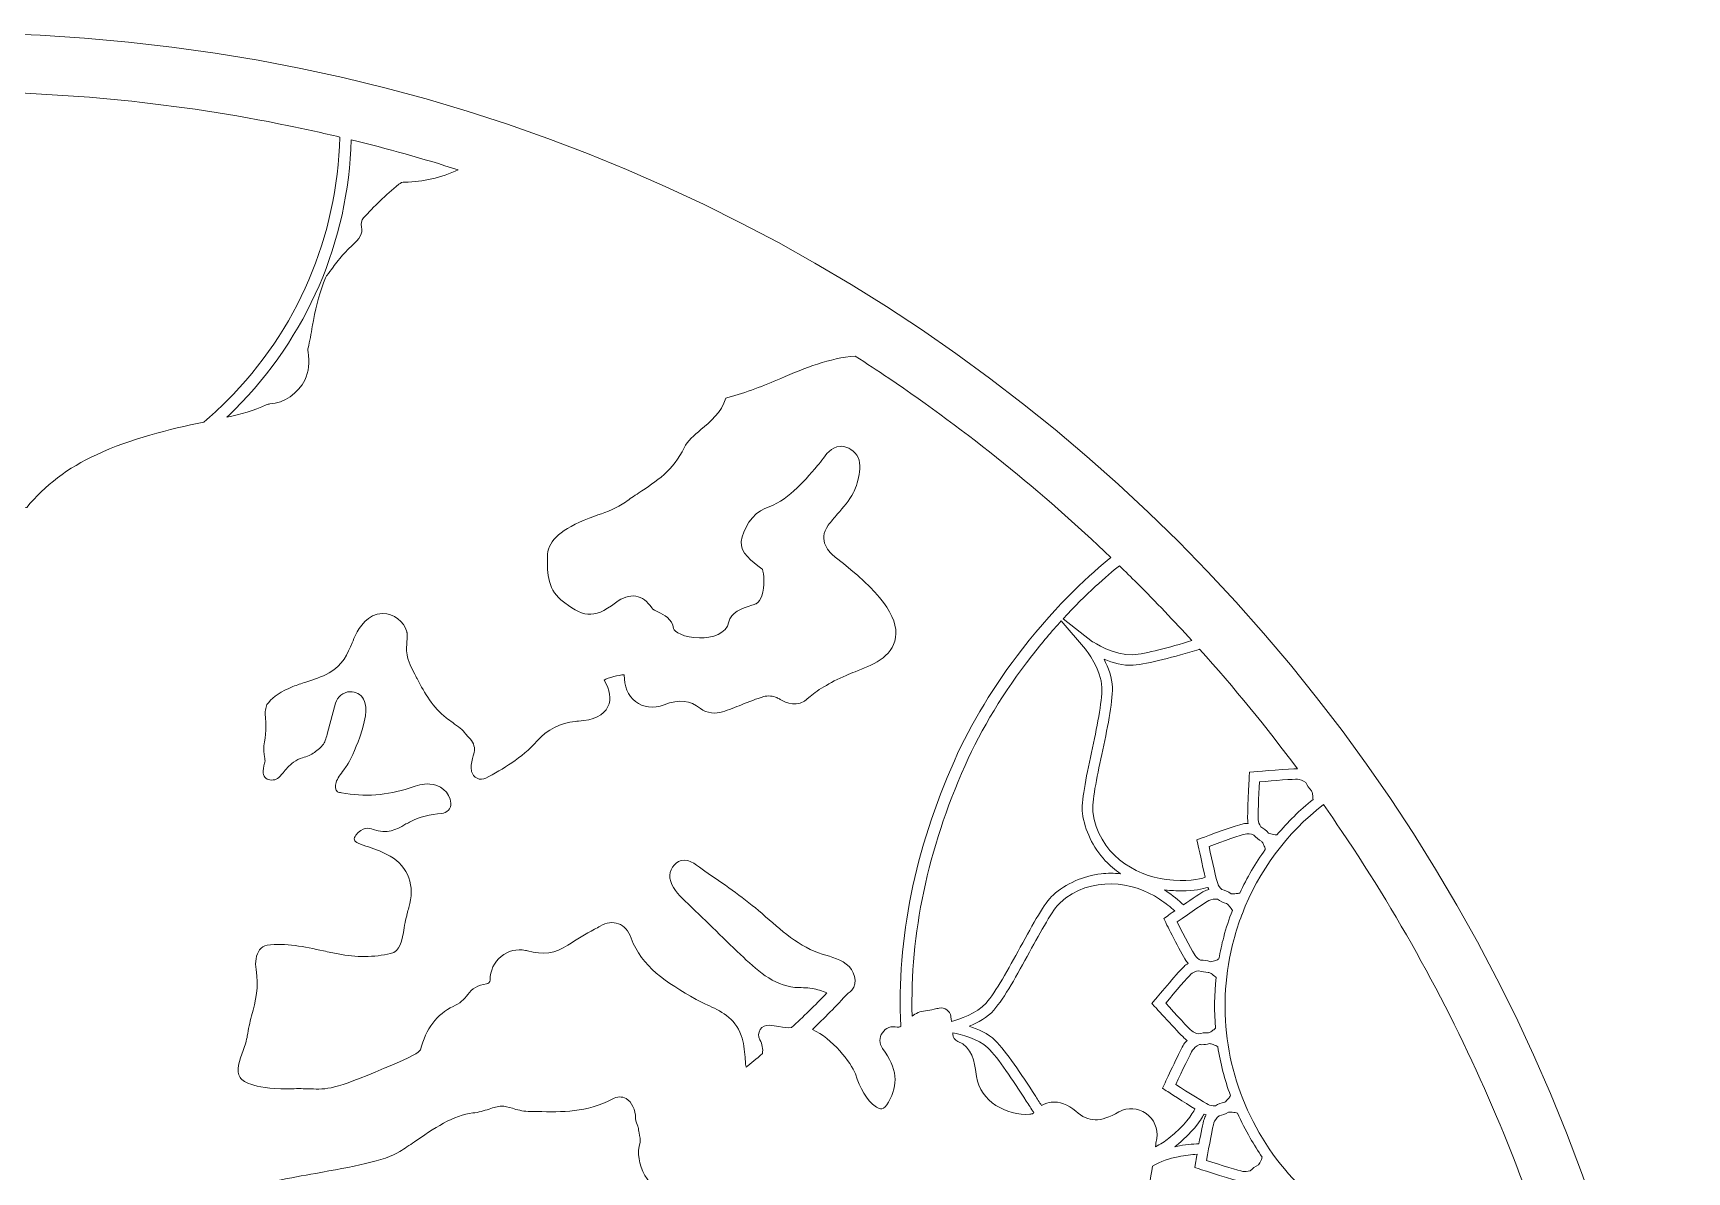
# Model space of a CAD drawing. Header units: millimetres. Extents: x -1844 to 2932, y -490 to 399.
# Drawn here: x -1378.1 to -954.6, y 107.1 to 398.6 of the extents above; entities that cross this region are included whole.
import ezdxf

# ---------------------------------------------------------------- set-up
doc = ezdxf.new("R2010")
doc.units = ezdxf.units.MM
doc.header["$MEASUREMENT"] = 0
doc.layers.add('Layer 2', color=7, linetype='Continuous')

msp = doc.modelspace()

# ---------------------------------------------------------------- linework, layer by layer
at = {"layer": 'Layer 2', "lineweight": 0}
for points, knots in [([(-1399.13, 398.64), (-1644.62, 398.64), (-1843.63, 199.63), (-1843.63, -45.86), (-1843.63, -291.35), (-1644.62, -490.36), (-1399.13, -490.36), (-1153.64, -490.36), (-954.63, -291.35), (-954.63, -45.86), (-954.63, 199.63), (-1153.64, 398.64), (-1399.13, 398.64)], [0, 0, 0, 0, 1, 1, 1, 2, 2, 2, 3, 3, 3, 4, 4, 4, 4]), ([(-1379.65, 277.22), (-1385.81, 276.03), (-1392.12, 275.42), (-1398.54, 275.42), (-1415.94, 275.42), (-1432.66, 279.89), (-1447.39, 288.27), (-1447.21, 290.93), (-1446.11, 293.57), (-1444.09, 296.25), (-1443.36, 297.2), (-1442.55, 298.1), (-1441.92, 298.78), (-1441.65, 299.08), (-1441.45, 299.44), (-1441.34, 299.83), (-1441.22, 300.3), (-1441.09, 300.76), (-1440.95, 301.22), (-1439.59, 305.87), (-1438.14, 311.41), (-1437.62, 317.27), (-1437.41, 319.67), (-1437.32, 322.14), (-1437.33, 324.85), (-1437.33, 325.07), (-1437.37, 325.29), (-1437.42, 325.5), (-1437.87, 327.09), (-1438.19, 328.8), (-1438.51, 330.44), (-1438.51, 330.44), (-1438.67, 331.27), (-1438.67, 331.27), (-1438.68, 331.28), (-1438.68, 331.29), (-1438.68, 331.31), (-1438.68, 331.31), (-1438.76, 331.68), (-1438.76, 331.68), (-1438.82, 331.94), (-1438.87, 332.21), (-1438.93, 332.47), (-1439.09, 333.16), (-1439.24, 333.76), (-1439.39, 334.32), (-1439.56, 334.96), (-1439.82, 335.55), (-1440.07, 336.13), (-1440.28, 336.6), (-1440.51, 337.14), (-1440.57, 337.45), (-1440.63, 337.77), (-1440.75, 338.08), (-1440.93, 338.35), (-1440.93, 338.35), (-1441.01, 338.48), (-1441.01, 338.48), (-1441.14, 338.69), (-1441.28, 338.91), (-1441.44, 339.12), (-1441.54, 339.27), (-1441.65, 339.41), (-1441.78, 339.56), (-1441.94, 339.77), (-1442.13, 339.94), (-1442.34, 340.08), (-1442.39, 340.13), (-1442.45, 340.19), (-1442.51, 340.24), (-1442.56, 340.29), (-1442.62, 340.35), (-1442.68, 340.4), (-1442.78, 340.5), (-1442.85, 340.56), (-1442.9, 340.61), (-1443.08, 340.79), (-1443.28, 340.94), (-1443.51, 341.06), (-1443.86, 341.24), (-1444.2, 341.38), (-1444.48, 341.49), (-1444.58, 341.53), (-1444.67, 341.57), (-1444.76, 341.61), (-1444.87, 341.65), (-1444.91, 341.68), (-1444.91, 341.68), (-1445.11, 341.8), (-1445.33, 341.89), (-1445.55, 341.94), (-1445.75, 341.99), (-1445.96, 342.04), (-1446.14, 342.07), (-1446.14, 342.07), (-1446.24, 342.09), (-1446.24, 342.09), (-1446.81, 342.23), (-1447.41, 342.35), (-1448.03, 342.44), (-1448.17, 342.47), (-1448.33, 342.48), (-1448.57, 342.5), (-1448.8, 342.58), (-1449.05, 342.62), (-1449.31, 342.62), (-1449.31, 342.62), (-1449.31, 342.62), (-1449.31, 342.62), (-1449.54, 342.62), (-1449.78, 342.63), (-1450.01, 342.63), (-1450.43, 342.64), (-1450.85, 342.65), (-1451.29, 342.64), (-1453.91, 342.6), (-1456.47, 342.31), (-1458.96, 342.03), (-1463.25, 341.54), (-1467.3, 341.08), (-1471.37, 341.86), (-1476.51, 342.85), (-1481.65, 345.91), (-1486.65, 350.97), (-1486.65, 350.97), (-1486.9, 351.22), (-1486.9, 351.22), (-1491.33, 355.7), (-1495.91, 360.32), (-1497.9, 365.92), (-1498.6, 367.9), (-1498.88, 369.91), (-1498.75, 372.02), (-1494.41, 373.05), (-1490.06, 374.02), (-1485.7, 374.91), (-1457.4, 380.7), (-1428.28, 383.64), (-1399.13, 383.64), (-1369.97, 383.64), (-1340.85, 380.7), (-1312.55, 374.91), (-1308.21, 374.02), (-1303.88, 373.05), (-1299.56, 372.03), (-1300.17, 346.48), (-1310.4, 322.55), (-1328.53, 304.42), (-1330.41, 302.54), (-1332.35, 300.76), (-1334.35, 299.06), (-1343.37, 297.17), (-1352.92, 294.84), (-1361.87, 290.71), (-1369.14, 287.36), (-1375.1, 282.83), (-1379.65, 277.22)], [0, 0, 0, 0, 1, 1, 1, 2, 2, 2, 3, 3, 3, 4, 4, 4, 5, 5, 5, 6, 6, 6, 7, 7, 7, 8, 8, 8, 9, 9, 9, 10, 10, 10, 11, 11, 11, 12, 12, 12, 13, 13, 13, 14, 14, 14, 15, 15, 15, 16, 16, 16, 17, 17, 17, 18, 18, 18, 19, 19, 19, 20, 20, 20, 21, 21, 21, 22, 22, 22, 23, 23, 23, 24, 24, 24, 25, 25, 25, 26, 26, 26, 27, 27, 27, 28, 28, 28, 29, 29, 29, 30, 30, 30, 31, 31, 31, 32, 32, 32, 33, 33, 33, 34, 34, 34, 35, 35, 35, 36, 36, 36, 37, 37, 37, 38, 38, 38, 39, 39, 39, 40, 40, 40, 41, 41, 41, 42, 42, 42, 43, 43, 43, 44, 44, 44, 45, 45, 45, 46, 46, 46, 47, 47, 47, 48, 48, 48, 49, 49, 49, 50, 50, 50, 51, 51, 51, 52, 52, 52, 52]), ([(-1269.21, 363.63), (-1273.62, 361.59), (-1278.22, 360.53), (-1282.88, 360.49), (-1283.45, 360.49), (-1284.01, 360.29), (-1284.45, 359.92), (-1287.8, 357.15), (-1290.83, 354.25), (-1293.44, 351.3), (-1293.98, 350.69), (-1294.18, 349.86), (-1293.99, 349.06), (-1293.55, 347.19), (-1294.37, 346.19), (-1296.65, 344.01), (-1297.25, 343.44), (-1297.87, 342.85), (-1298.46, 342.2), (-1299.48, 341.06), (-1300.39, 339.84), (-1301.28, 338.67), (-1301.82, 337.95), (-1302.33, 337.27), (-1302.86, 336.61), (-1303.02, 336.42), (-1303.14, 336.21), (-1303.23, 335.98), (-1304.57, 332.7), (-1305.58, 329.13), (-1306.31, 325.05), (-1306.4, 324.53), (-1306.49, 324.01), (-1306.58, 323.49), (-1306.9, 321.68), (-1307.23, 319.81), (-1307.64, 318.02), (-1307.72, 317.69), (-1307.73, 317.35), (-1307.67, 317.02), (-1307.19, 314.31), (-1307.46, 311.95), (-1308.49, 309.81), (-1310.15, 306.4), (-1313.82, 303.88), (-1317.42, 303.69), (-1317.75, 303.67), (-1318.07, 303.59), (-1318.37, 303.45), (-1321.43, 301.98), (-1324.94, 301.06), (-1328.5, 300.28), (-1327.79, 300.94), (-1327.1, 301.61), (-1326.41, 302.3), (-1307.88, 320.83), (-1297.36, 345.23), (-1296.59, 371.32), (-1287.39, 369.06), (-1278.25, 366.49), (-1269.21, 363.63)], [0, 0, 0, 0, 1, 1, 1, 2, 2, 2, 3, 3, 3, 4, 4, 4, 5, 5, 5, 6, 6, 6, 7, 7, 7, 8, 8, 8, 9, 9, 9, 10, 10, 10, 11, 11, 11, 12, 12, 12, 13, 13, 13, 14, 14, 14, 15, 15, 15, 16, 16, 16, 17, 17, 17, 18, 18, 18, 19, 19, 19, 20, 20, 20, 20]), ([(-1267.34, 219.22), (-1267.22, 219.04), (-1267.07, 218.88), (-1266.91, 218.74), (-1265.73, 217.71), (-1265.11, 216.57), (-1265.03, 215.26), (-1265, 214.83), (-1265.17, 214.27), (-1265.36, 213.62), (-1265.63, 212.71), (-1265.96, 211.59), (-1265.87, 210.3), (-1265.85, 210.03), (-1265.81, 209.81), (-1265.78, 209.64), (-1265.62, 208.86), (-1265.11, 208.2), (-1264.4, 207.86), (-1263.68, 207.52), (-1262.85, 207.54), (-1262.15, 207.91), (-1257.87, 210.19), (-1252.97, 213), (-1249.03, 217.42), (-1246.43, 220.33), (-1242.98, 222.11), (-1239.3, 222.44), (-1239.02, 222.47), (-1238.74, 222.49), (-1238.45, 222.5), (-1234.53, 222.71), (-1231.99, 223.97), (-1230.9, 226.22), (-1229.97, 228.17), (-1230.3, 230.43), (-1231.89, 232.97), (-1230.71, 233.67), (-1228.19, 234.33), (-1226.7, 234.34), (-1226.77, 231.46), (-1225.77, 229.02), (-1223.87, 227.51), (-1221.91, 225.95), (-1219.23, 225.65), (-1216.5, 226.68), (-1212.6, 228.15), (-1209.9, 227.87), (-1207.19, 225.71), (-1205.63, 224.47), (-1203.13, 224.35), (-1201.58, 224.86), (-1199.91, 225.41), (-1198.29, 226.06), (-1196.71, 226.69), (-1194.75, 227.47), (-1192.89, 228.22), (-1190.98, 228.78), (-1190.01, 229.06), (-1188.58, 228.95), (-1187.65, 228.52), (-1187.37, 228.39), (-1187.08, 228.23), (-1186.77, 228.06), (-1185.25, 227.22), (-1182.42, 225.65), (-1179.44, 228.52), (-1177.72, 230.17), (-1174.08, 232.35), (-1169.92, 234.22), (-1169.25, 234.52), (-1168.43, 234.83), (-1167.56, 235.16), (-1163.53, 236.7), (-1158.01, 238.8), (-1157.25, 243.91), (-1156.46, 249.27), (-1161.22, 255.61), (-1172.68, 264.48), (-1174.17, 265.63), (-1177.32, 268.72), (-1174.47, 272.65), (-1173.77, 273.62), (-1172.95, 274.55), (-1172.09, 275.54), (-1170.63, 277.21), (-1169.12, 278.94), (-1168.03, 281.03), (-1167.28, 282.47), (-1164.99, 288.4), (-1167.56, 291.1), (-1169.04, 292.67), (-1170.5, 292.91), (-1171.46, 292.84), (-1173.77, 292.66), (-1175.13, 290.72), (-1176.12, 289.3), (-1176.36, 288.95), (-1176.59, 288.62), (-1176.76, 288.43), (-1176.76, 288.43), (-1177.2, 287.92), (-1177.2, 287.92), (-1181.16, 283.31), (-1184.91, 278.96), (-1190.68, 276.91), (-1193.8, 275.81), (-1196.45, 271.53), (-1196.74, 268.44), (-1197, 265.62), (-1194.09, 263.44), (-1191.52, 261.51), (-1191.52, 261.51), (-1191.34, 261.38), (-1191.34, 261.38), (-1190.96, 260.31), (-1190.66, 257.02), (-1191.51, 254.56), (-1191.76, 253.83), (-1192.21, 252.9), (-1192.96, 252.56), (-1193.13, 252.48), (-1193.63, 252.31), (-1194.04, 252.17), (-1196.61, 251.3), (-1199.52, 250.31), (-1199.92, 247.88), (-1200.42, 244.82), (-1204.29, 243.77), (-1207.46, 243.81), (-1211.37, 243.86), (-1213.97, 245.39), (-1214.09, 246.21), (-1214.44, 248.72), (-1216.56, 249.75), (-1217.97, 250.43), (-1218.63, 250.75), (-1219.38, 251.11), (-1219.62, 251.46), (-1220.81, 253.23), (-1222.17, 254.22), (-1223.76, 254.48), (-1225.39, 254.74), (-1227.09, 254.19), (-1228.93, 252.79), (-1234.7, 248.39), (-1237.49, 249.12), (-1242.92, 253.56), (-1246.41, 256.41), (-1246.57, 261.29), (-1246.32, 265.22), (-1246.09, 268.78), (-1242.71, 271.72), (-1235.7, 274.46), (-1234.98, 274.74), (-1234.25, 275), (-1233.47, 275.28), (-1231.06, 276.13), (-1228.57, 277.01), (-1226.4, 278.59), (-1225.31, 279.38), (-1224.19, 280.12), (-1223, 280.9), (-1218.58, 283.81), (-1214.02, 286.81), (-1211.38, 292.46), (-1210.55, 294.23), (-1208.86, 295.64), (-1207.07, 297.13), (-1204.63, 299.17), (-1201.87, 301.46), (-1200.7, 305.2), (-1200.56, 305.25), (-1200.38, 305.3), (-1200.16, 305.35), (-1195.46, 306.53), (-1190.99, 308.42), (-1186.66, 310.24), (-1180.29, 312.92), (-1174.23, 315.46), (-1167.56, 315.93), (-1164.68, 314.08), (-1161.83, 312.2), (-1159, 310.29), (-1138.83, 296.67), (-1119.73, 281.25), (-1102.11, 264.37), (-1106.98, 260.49), (-1115.57, 252.84), (-1124.73, 241.04), (-1132.12, 231.51), (-1137.83, 222.12), (-1142.19, 212.34), (-1152.32, 189.58), (-1156.93, 166.74), (-1155.91, 144.43), (-1156.28, 144.18), (-1156.56, 144.1), (-1156.83, 144.17), (-1158.29, 144.53), (-1159.78, 143.97), (-1160.63, 142.72), (-1161.46, 141.5), (-1161.44, 139.93), (-1160.58, 138.73), (-1160.57, 138.72), (-1160.56, 138.7), (-1160.55, 138.7), (-1156.84, 133.58), (-1156.4, 129.47), (-1159.08, 124.96), (-1159.65, 123.99), (-1160.26, 123.36), (-1160.73, 123.25), (-1161.16, 123.15), (-1161.74, 123.44), (-1162.16, 123.7), (-1164.91, 125.45), (-1166.22, 128.57), (-1167.54, 132.17), (-1168.58, 135.03), (-1173.47, 141.34), (-1178.55, 143.53), (-1175.54, 146.42), (-1172.44, 149.56), (-1169.42, 152.87), (-1169.04, 153.06), (-1168.69, 153.32), (-1168.4, 153.65), (-1166.71, 155.57), (-1167.84, 158.78), (-1169.88, 160.32), (-1171.92, 161.86), (-1174.55, 162.31), (-1176.96, 163.17), (-1182.89, 165.29), (-1187.49, 169.92), (-1192.3, 173.98), (-1196.68, 177.66), (-1201.36, 180.93), (-1206.11, 184.11), (-1207.91, 185.32), (-1209.82, 187.35), (-1212.11, 186.79), (-1214, 186.32), (-1215.26, 184.19), (-1215.01, 182.31), (-1214.69, 179.97), (-1212.89, 178.14), (-1211.19, 176.5), (-1206.45, 171.92), (-1201.71, 167.34), (-1196.97, 162.77), (-1192.99, 158.92), (-1188.57, 154.87), (-1183.06, 154.35), (-1181.58, 154.21), (-1180.08, 154.34), (-1178.61, 154.09), (-1177.31, 153.87), (-1176.07, 153.36), (-1174.82, 152.94), (-1177.87, 149.73), (-1180.94, 146.73), (-1183.85, 144.03), (-1184.74, 143.92), (-1185.9, 144.11), (-1187.12, 144.31), (-1187.92, 144.44), (-1188.74, 144.58), (-1189.6, 144.65), (-1190.52, 144.73), (-1191.41, 144.29), (-1191.91, 143.52), (-1192.41, 142.74), (-1192.44, 141.75), (-1191.99, 140.94), (-1191.35, 139.78), (-1191.17, 138.57), (-1191.31, 137.39), (-1192.87, 136.05), (-1194.29, 134.88), (-1195.52, 133.89), (-1195.53, 134.01), (-1195.54, 134.14), (-1195.56, 134.27), (-1195.66, 134.98), (-1195.72, 135.72), (-1195.79, 136.5), (-1195.95, 138.31), (-1196.12, 140.19), (-1196.77, 142.03), (-1198.4, 146.64), (-1202.18, 148.36), (-1205.51, 149.88), (-1206.51, 150.33), (-1207.45, 150.76), (-1208.31, 151.25), (-1216.06, 155.65), (-1222.2, 159.6), (-1224.94, 166.94), (-1225.65, 168.86), (-1226.76, 170.11), (-1228.22, 170.64), (-1229.64, 171.16), (-1231.22, 170.95), (-1232.91, 170), (-1233.37, 169.75), (-1233.83, 169.49), (-1234.29, 169.24), (-1236.58, 167.96), (-1238.94, 166.64), (-1241.19, 165.13), (-1244.31, 163.04), (-1247.49, 162.6), (-1251.51, 163.7), (-1251.67, 163.75), (-1251.83, 163.79), (-1251.99, 163.82), (-1254.18, 164.27), (-1256.46, 163.7), (-1258.22, 162.26), (-1260.04, 160.77), (-1261.08, 158.57), (-1261.08, 156.22), (-1261.08, 156.22), (-1261.08, 156.16), (-1261.08, 156.16), (-1261.08, 155.67), (-1261.47, 155.27), (-1262, 155.21), (-1264.15, 154.96), (-1265.76, 154.06), (-1266.78, 152.52), (-1267.63, 151.25), (-1268.91, 150.2), (-1270.5, 149.47), (-1274.65, 147.56), (-1277.54, 143.72), (-1278.85, 138.34), (-1279.33, 137.73), (-1281.17, 136.5), (-1287.03, 134.11), (-1287.5, 133.91), (-1287.9, 133.75), (-1288.2, 133.62), (-1300.99, 128.13), (-1302.89, 128.2), (-1307.06, 128.35), (-1308.21, 128.39), (-1309.51, 128.44), (-1311.2, 128.4), (-1321.25, 128.14), (-1324.18, 130.08), (-1325.03, 131.25), (-1326.2, 132.88), (-1325.19, 135.71), (-1324.29, 138.2), (-1323.82, 139.52), (-1323.38, 140.77), (-1323.22, 141.92), (-1323, 143.61), (-1322.57, 145.29), (-1322.11, 147.07), (-1321.16, 150.77), (-1320.18, 154.58), (-1320.96, 158.9), (-1321.3, 160.8), (-1320.97, 162.73), (-1320.09, 163.93), (-1319.58, 164.63), (-1318.92, 165.03), (-1318.15, 165.13), (-1313.36, 165.75), (-1308.66, 164.74), (-1303.69, 163.67), (-1302.47, 163.4), (-1301.21, 163.13), (-1299.95, 162.89), (-1295.42, 162.01), (-1290.66, 162.04), (-1286.55, 162.98), (-1284.1, 163.55), (-1283.62, 166.33), (-1283.06, 169.55), (-1282.9, 170.47), (-1282.74, 171.43), (-1282.56, 172.12), (-1282.46, 172.48), (-1282.37, 172.84), (-1282.28, 173.2), (-1282.15, 173.75), (-1282.03, 174.27), (-1281.88, 174.75), (-1280.19, 180.22), (-1282.02, 185.28), (-1286.66, 187.94), (-1288.45, 188.97), (-1290.35, 189.64), (-1292.18, 190.28), (-1293.13, 190.62), (-1294.01, 190.93), (-1294.87, 191.28), (-1295.38, 191.49), (-1295.71, 191.79), (-1295.8, 192.12), (-1295.88, 192.45), (-1295.75, 192.88), (-1295.42, 193.31), (-1293.76, 195.46), (-1292.12, 195.18), (-1291.02, 194.79), (-1287.37, 193.47), (-1284.99, 194.81), (-1282.89, 196), (-1282.5, 196.22), (-1282.09, 196.45), (-1281.67, 196.66), (-1279.14, 197.96), (-1276.31, 198.71), (-1273.5, 198.84), (-1272.82, 198.87), (-1272.19, 199.17), (-1271.74, 199.67), (-1271.29, 200.18), (-1271.06, 200.84), (-1271.11, 201.51), (-1271.32, 204.45), (-1274.05, 206.23), (-1276.51, 206.4), (-1278.32, 206.53), (-1279.9, 205.99), (-1281.3, 205.51), (-1281.3, 205.51), (-1281.74, 205.36), (-1281.74, 205.36), (-1287.31, 203.48), (-1293.3, 203.06), (-1299.08, 204.14), (-1299.38, 204.19), (-1299.92, 204.29), (-1300.17, 204.44), (-1300.66, 204.73), (-1300.81, 205.87), (-1300.5, 206.8), (-1300.14, 207.86), (-1299.36, 208.89), (-1298.54, 209.99), (-1298.24, 210.39), (-1297.94, 210.79), (-1297.66, 211.2), (-1297.01, 212.12), (-1295.53, 215.3), (-1294.44, 218.4), (-1292.26, 224.57), (-1292.78, 226.82), (-1293.46, 228.09), (-1294.17, 229.38), (-1295.44, 230.08), (-1296.95, 230.03), (-1298.68, 229.97), (-1300.16, 228.78), (-1300.62, 227.07), (-1300.62, 227.07), (-1302.67, 219.5), (-1302.67, 219.5), (-1302.97, 218.4), (-1303.25, 217.37), (-1303.75, 216.6), (-1304.28, 215.8), (-1305.17, 215.11), (-1306.06, 214.49), (-1306.88, 213.91), (-1307.87, 213.46), (-1309.09, 213.1), (-1309.92, 212.86), (-1310.69, 212.5), (-1311.36, 212.01), (-1312.56, 211.15), (-1313.36, 210.17), (-1314.07, 209.3), (-1315.26, 207.85), (-1315.7, 207.4), (-1317.11, 207.41), (-1318.06, 207.42), (-1319.06, 208.04), (-1319.12, 209.21), (-1319.16, 209.98), (-1319.06, 210.78), (-1318.78, 211.75), (-1318.67, 212.12), (-1318.66, 212.52), (-1318.73, 212.91), (-1319.04, 214.5), (-1319.1, 215.38), (-1318.96, 216.17), (-1318.48, 218.8), (-1318.37, 221.55), (-1318.63, 224.34), (-1318.64, 224.43), (-1318.64, 224.51), (-1318.64, 224.6), (-1318.66, 225.11), (-1318.58, 225.59), (-1318.41, 226.06), (-1318.33, 226.29), (-1318.28, 226.52), (-1318.26, 226.76), (-1318.22, 226.8), (-1318.18, 226.83), (-1318.13, 226.87), (-1317.98, 226.99), (-1317.85, 227.14), (-1317.73, 227.29), (-1316.63, 228.75), (-1314.54, 230.11), (-1311.53, 231.34), (-1310.48, 231.76), (-1309.38, 232.12), (-1308.21, 232.49), (-1306.24, 233.13), (-1304.21, 233.78), (-1302.29, 234.83), (-1298.78, 236.76), (-1297.49, 239.83), (-1296.36, 242.54), (-1296.06, 243.25), (-1295.76, 243.99), (-1295.42, 244.69), (-1294.63, 246.3), (-1292.4, 250.06), (-1288.61, 250.09), (-1288.6, 250.09), (-1288.59, 250.09), (-1288.58, 250.09), (-1285.78, 250.09), (-1283.08, 248.03), (-1282.39, 245.37), (-1282.39, 245.35), (-1282.38, 245.34), (-1282.38, 245.32), (-1282.37, 245.28), (-1282.36, 245.24), (-1282.35, 245.2), (-1282.34, 245.17), (-1282.34, 245.14), (-1282.33, 245.11), (-1282.23, 244.47), (-1282.29, 243.7), (-1282.35, 242.89), (-1282.44, 241.7), (-1282.55, 240.36), (-1282.19, 238.91), (-1281.74, 237.09), (-1280.85, 235.43), (-1280.06, 233.97), (-1279.93, 233.72), (-1279.79, 233.47), (-1279.66, 233.22), (-1277.8, 229.68), (-1275.69, 226), (-1272.32, 223.35), (-1271.76, 222.92), (-1271.19, 222.51), (-1270.64, 222.11), (-1269.3, 221.15), (-1268.03, 220.25), (-1267.34, 219.22)], [0, 0, 0, 0, 1, 1, 1, 2, 2, 2, 3, 3, 3, 4, 4, 4, 5, 5, 5, 6, 6, 6, 7, 7, 7, 8, 8, 8, 9, 9, 9, 10, 10, 10, 11, 11, 11, 12, 12, 12, 13, 13, 13, 14, 14, 14, 15, 15, 15, 16, 16, 16, 17, 17, 17, 18, 18, 18, 19, 19, 19, 20, 20, 20, 21, 21, 21, 22, 22, 22, 23, 23, 23, 24, 24, 24, 25, 25, 25, 26, 26, 26, 27, 27, 27, 28, 28, 28, 29, 29, 29, 30, 30, 30, 31, 31, 31, 32, 32, 32, 33, 33, 33, 34, 34, 34, 35, 35, 35, 36, 36, 36, 37, 37, 37, 38, 38, 38, 39, 39, 39, 40, 40, 40, 41, 41, 41, 42, 42, 42, 43, 43, 43, 44, 44, 44, 45, 45, 45, 46, 46, 46, 47, 47, 47, 48, 48, 48, 49, 49, 49, 50, 50, 50, 51, 51, 51, 52, 52, 52, 53, 53, 53, 54, 54, 54, 55, 55, 55, 56, 56, 56, 57, 57, 57, 58, 58, 58, 59, 59, 59, 60, 60, 60, 61, 61, 61, 62, 62, 62, 63, 63, 63, 64, 64, 64, 65, 65, 65, 66, 66, 66, 67, 67, 67, 68, 68, 68, 69, 69, 69, 70, 70, 70, 71, 71, 71, 72, 72, 72, 73, 73, 73, 74, 74, 74, 75, 75, 75, 76, 76, 76, 77, 77, 77, 78, 78, 78, 79, 79, 79, 80, 80, 80, 81, 81, 81, 82, 82, 82, 83, 83, 83, 84, 84, 84, 85, 85, 85, 86, 86, 86, 87, 87, 87, 88, 88, 88, 89, 89, 89, 90, 90, 90, 91, 91, 91, 92, 92, 92, 93, 93, 93, 94, 94, 94, 95, 95, 95, 96, 96, 96, 97, 97, 97, 98, 98, 98, 99, 99, 99, 100, 100, 100, 101, 101, 101, 102, 102, 102, 103, 103, 103, 104, 104, 104, 105, 105, 105, 106, 106, 106, 107, 107, 107, 108, 108, 108, 109, 109, 109, 110, 110, 110, 111, 111, 111, 112, 112, 112, 113, 113, 113, 114, 114, 114, 115, 115, 115, 116, 116, 116, 117, 117, 117, 118, 118, 118, 119, 119, 119, 120, 120, 120, 121, 121, 121, 122, 122, 122, 123, 123, 123, 124, 124, 124, 125, 125, 125, 126, 126, 126, 127, 127, 127, 128, 128, 128, 129, 129, 129, 130, 130, 130, 131, 131, 131, 132, 132, 132, 133, 133, 133, 134, 134, 134, 135, 135, 135, 136, 136, 136, 137, 137, 137, 138, 138, 138, 139, 139, 139, 140, 140, 140, 141, 141, 141, 142, 142, 142, 143, 143, 143, 144, 144, 144, 145, 145, 145, 146, 146, 146, 147, 147, 147, 148, 148, 148, 149, 149, 149, 150, 150, 150, 151, 151, 151, 152, 152, 152, 153, 153, 153, 154, 154, 154, 155, 155, 155, 156, 156, 156, 157, 157, 157, 158, 158, 158, 159, 159, 159, 160, 160, 160, 161, 161, 161, 162, 162, 162, 163, 163, 163, 164, 164, 164, 165, 165, 165, 166, 166, 166, 167, 167, 167, 168, 168, 168, 169, 169, 169, 170, 170, 170, 171, 171, 171, 172, 172, 172, 173, 173, 173, 174, 174, 174, 175, 175, 175, 176, 176, 176, 177, 177, 177, 178, 178, 178, 179, 179, 179, 180, 180, 180, 181, 181, 181, 182, 182, 182, 183, 183, 183, 184, 184, 184, 185, 185, 185, 186, 186, 186, 187, 187, 187, 188, 188, 188, 189, 189, 189, 189]), ([(-1095.42, 257.84), (-1090.63, 253.04), (-1085.94, 248.13), (-1081.37, 243.1), (-1087.18, 241.4), (-1093.02, 239.72), (-1096.62, 239.49), (-1101.04, 239.2), (-1106.78, 242.8), (-1106.83, 242.84), (-1106.83, 242.84), (-1114.35, 248.68), (-1114.35, 248.68), (-1108.41, 255.15), (-1103.19, 259.66), (-1099.92, 262.26), (-1098.41, 260.8), (-1096.91, 259.32), (-1095.42, 257.84)], [0, 0, 0, 0, 1, 1, 1, 2, 2, 2, 3, 3, 3, 4, 4, 4, 5, 5, 5, 6, 6, 6, 6]), ([(-1109.38, 198.9), (-1108.83, 194.59), (-1106.71, 190.17), (-1103.55, 186.77), (-1102.38, 185.51), (-1101.08, 184.39), (-1099.66, 183.43), (-1101.3, 183.59), (-1102.96, 183.59), (-1104.61, 183.4), (-1109.21, 182.87), (-1113.7, 180.9), (-1116.91, 177.98), (-1119.11, 175.99), (-1121.98, 170.73), (-1125.3, 164.63), (-1128.37, 159), (-1131.54, 153.18), (-1134.07, 150.3), (-1136.4, 147.64), (-1141.06, 146.14), (-1142.89, 145.64), (-1142.9, 145.7), (-1142.91, 145.75), (-1142.92, 145.81), (-1142.98, 146.18), (-1143.04, 146.56), (-1143.1, 146.93), (-1143.19, 147.61), (-1143.56, 148.22), (-1144.12, 148.62), (-1144.68, 149.01), (-1145.38, 149.17), (-1146.05, 149.03), (-1146.48, 148.95), (-1146.9, 148.86), (-1147.32, 148.76), (-1148.13, 148.58), (-1148.9, 148.4), (-1149.61, 148.34), (-1150.97, 148.23), (-1152.07, 147.65), (-1153, 146.95), (-1153.58, 168.03), (-1149.03, 189.6), (-1139.45, 211.12), (-1135.19, 220.68), (-1129.6, 229.87), (-1122.36, 239.21), (-1119.78, 242.52), (-1117.25, 245.5), (-1114.82, 248.17), (-1114.82, 248.17), (-1108.6, 240.89), (-1108.6, 240.89), (-1108.56, 240.84), (-1104.45, 235.51), (-1104.4, 231.09), (-1104.36, 227.25), (-1105.73, 220.77), (-1107.06, 214.49), (-1108.51, 207.7), (-1109.75, 201.84), (-1109.38, 198.9)], [0, 0, 0, 0, 1, 1, 1, 2, 2, 2, 3, 3, 3, 4, 4, 4, 5, 5, 5, 6, 6, 6, 7, 7, 7, 8, 8, 8, 9, 9, 9, 10, 10, 10, 11, 11, 11, 12, 12, 12, 13, 13, 13, 14, 14, 14, 15, 15, 15, 16, 16, 16, 17, 17, 17, 18, 18, 18, 19, 19, 19, 20, 20, 20, 21, 21, 21, 21]), ([(-1079.39, 240.9), (-1070.58, 231.08), (-1062.21, 220.86), (-1054.34, 210.29), (-1056.21, 210.33), (-1063.9, 209.65), (-1065.48, 209.51), (-1065.48, 209.51), (-1066.63, 209.41), (-1066.63, 209.41), (-1066.63, 209.41), (-1066.69, 208.25), (-1066.69, 208.25), (-1066.75, 207.25), (-1067.22, 198.4), (-1067.06, 196.93), (-1067.04, 196.72), (-1067, 196.51), (-1066.96, 196.3), (-1067.41, 196.31), (-1067.84, 196.28), (-1068.25, 196.2), (-1069.68, 195.92), (-1077.45, 193.09), (-1078.99, 192.52), (-1078.99, 192.52), (-1080.08, 192.12), (-1080.08, 192.12), (-1080.08, 192.12), (-1079.84, 190.99), (-1079.84, 190.99), (-1079.69, 190.28), (-1078.7, 185.6), (-1077.96, 182.52), (-1079.42, 182.05), (-1082.72, 181.33), (-1087.98, 181.95), (-1096.07, 182.91), (-1105.39, 188.73), (-1106.73, 199.24), (-1107.04, 201.73), (-1105.73, 207.93), (-1104.45, 213.94), (-1103.09, 220.35), (-1101.68, 226.99), (-1101.73, 231.12), (-1101.76, 233.63), (-1102.78, 236.25), (-1103.86, 238.35), (-1101.67, 237.45), (-1098.95, 236.66), (-1096.45, 236.82), (-1092.33, 237.09), (-1085.83, 239.01), (-1079.54, 240.86), (-1079.49, 240.88), (-1079.44, 240.89), (-1079.39, 240.9)], [0, 0, 0, 0, 1, 1, 1, 2, 2, 2, 3, 3, 3, 4, 4, 4, 5, 5, 5, 6, 6, 6, 7, 7, 7, 8, 8, 8, 9, 9, 9, 10, 10, 10, 11, 11, 11, 12, 12, 12, 13, 13, 13, 14, 14, 14, 15, 15, 15, 16, 16, 16, 17, 17, 17, 18, 18, 18, 19, 19, 19, 19]), ([(-1052.22, 206.79), (-1051.87, 206.04), (-1051.37, 205.32), (-1050.71, 204.69), (-1050.61, 204.41), (-1050.53, 204.12), (-1050.48, 203.8), (-1050.38, 203.24), (-1050.36, 202.78), (-1050.36, 202.43), (-1053.75, 199.7), (-1056.84, 196.68), (-1059.61, 193.4), (-1059.86, 193.4), (-1060.14, 193.42), (-1060.46, 193.47), (-1060.95, 193.54), (-1061.37, 193.66), (-1061.75, 193.81), (-1062.34, 194.51), (-1063.03, 195.05), (-1063.75, 195.44), (-1064.16, 196.06), (-1064.36, 196.71), (-1064.41, 197.21), (-1064.5, 198.07), (-1064.28, 203.23), (-1064.09, 206.95), (-1060.36, 207.27), (-1055.2, 207.68), (-1054.34, 207.62), (-1053.76, 207.57), (-1052.96, 207.34), (-1052.22, 206.79)], [0, 0, 0, 0, 1, 1, 1, 2, 2, 2, 3, 3, 3, 4, 4, 4, 5, 5, 5, 6, 6, 6, 7, 7, 7, 8, 8, 8, 9, 9, 9, 10, 10, 10, 11, 11, 11, 11]), ([(-1042.97, 194.26), (-1027.46, 171.3), (-1014.13, 146.76), (-1003.37, 121.31), (-998.6, 110.03), (-994.31, 98.52), (-990.52, 86.84), (-996.1, 85.29), (-1001.85, 84.51), (-1007.63, 84.51), (-1013.29, 84.51), (-1018.98, 85.25), (-1024.59, 86.76), (-1041.39, 91.26), (-1055.44, 102.04), (-1064.13, 117.11), (-1072.83, 132.18), (-1075.14, 149.73), (-1070.64, 166.54), (-1070.06, 168.72), (-1069.36, 170.86), (-1068.57, 172.94), (-1068.57, 172.94), (-1068.56, 172.94), (-1068.56, 172.94), (-1068.55, 172.97), (-1068.54, 173), (-1068.54, 173.03), (-1064.28, 184.18), (-1057.11, 193.83), (-1047.71, 201.12), (-1046.11, 198.85), (-1044.52, 196.56), (-1042.97, 194.26)], [0, 0, 0, 0, 1, 1, 1, 2, 2, 2, 3, 3, 3, 4, 4, 4, 5, 5, 5, 6, 6, 6, 7, 7, 7, 8, 8, 8, 9, 9, 9, 10, 10, 10, 11, 11, 11, 11]), ([(-1076.99, 190.41), (-1073.47, 191.69), (-1068.59, 193.41), (-1067.75, 193.58), (-1067.17, 193.69), (-1066.33, 193.67), (-1065.48, 193.33), (-1064.95, 192.69), (-1064.28, 192.13), (-1063.48, 191.69), (-1063.31, 191.45), (-1063.16, 191.18), (-1063.02, 190.89), (-1062.79, 190.39), (-1062.65, 189.97), (-1062.57, 189.63), (-1065.1, 186.15), (-1067.3, 182.42), (-1069.13, 178.48), (-1069.38, 178.42), (-1069.67, 178.37), (-1070, 178.33), (-1070.48, 178.27), (-1070.92, 178.27), (-1071.33, 178.32), (-1072.08, 178.85), (-1072.88, 179.19), (-1073.68, 179.38), (-1074.24, 179.88), (-1074.6, 180.45), (-1074.77, 180.92), (-1075.08, 181.72), (-1076.21, 186.76), (-1076.99, 190.41)], [0, 0, 0, 0, 1, 1, 1, 2, 2, 2, 3, 3, 3, 4, 4, 4, 5, 5, 5, 6, 6, 6, 7, 7, 7, 8, 8, 8, 9, 9, 9, 10, 10, 10, 11, 11, 11, 11]), ([(-1093.12, 122.09), (-1095.17, 123.53), (-1097.79, 123.68), (-1099.97, 122.49), (-1099.97, 122.49), (-1100.06, 122.44), (-1100.06, 122.44), (-1104.91, 119.71), (-1107.8, 119.76), (-1111.1, 122.62), (-1113.13, 124.39), (-1115.3, 125.19), (-1117.38, 124.94), (-1118.07, 124.86), (-1118.94, 124.63), (-1119.84, 124.09), (-1120.41, 124.95), (-1120.98, 125.82), (-1121.54, 126.69), (-1125.11, 132.19), (-1128.81, 137.88), (-1131.76, 140.77), (-1133.55, 142.52), (-1136.13, 143.66), (-1138.38, 144.37), (-1136.19, 145.29), (-1133.71, 146.65), (-1132.06, 148.54), (-1129.34, 151.64), (-1126.09, 157.6), (-1122.95, 163.36), (-1120.02, 168.74), (-1116.98, 174.32), (-1115.12, 176), (-1107.27, 183.11), (-1096.41, 181.47), (-1089.64, 176.93), (-1088.07, 175.87), (-1086.8, 174.85), (-1085.78, 173.92), (-1086.63, 173.33), (-1087.31, 172.85), (-1087.65, 172.61), (-1087.65, 172.61), (-1088.59, 171.95), (-1088.59, 171.95), (-1088.59, 171.95), (-1088.07, 170.91), (-1088.07, 170.91), (-1087.62, 170.02), (-1083.6, 162.13), (-1082.73, 160.93), (-1082.61, 160.75), (-1082.47, 160.59), (-1082.33, 160.43), (-1082.72, 160.22), (-1083.08, 159.97), (-1083.39, 159.7), (-1084.49, 158.75), (-1089.8, 152.4), (-1090.86, 151.14), (-1090.86, 151.14), (-1091.6, 150.25), (-1091.6, 150.25), (-1091.6, 150.25), (-1090.83, 149.39), (-1090.83, 149.39), (-1090.16, 148.64), (-1084.24, 142.06), (-1083.08, 141.13), (-1082.92, 141), (-1082.75, 140.87), (-1082.57, 140.76), (-1082.89, 140.45), (-1083.18, 140.12), (-1083.41, 139.77), (-1084.22, 138.57), (-1087.71, 131.06), (-1088.4, 129.57), (-1088.4, 129.57), (-1088.89, 128.52), (-1088.89, 128.52), (-1088.89, 128.52), (-1087.92, 127.89), (-1087.92, 127.89), (-1087.32, 127.49), (-1083.3, 124.88), (-1080.59, 123.22), (-1081.3, 121.86), (-1083.11, 119.01), (-1087.28, 115.73), (-1088.32, 114.91), (-1089.48, 114.16), (-1090.72, 113.51), (-1090.67, 113.81), (-1090.62, 114.12), (-1090.57, 114.43), (-1090.57, 114.43), (-1090.38, 115.65), (-1090.38, 115.65), (-1089.99, 118.16), (-1091.04, 120.63), (-1093.12, 122.09)], [0, 0, 0, 0, 1, 1, 1, 2, 2, 2, 3, 3, 3, 4, 4, 4, 5, 5, 5, 6, 6, 6, 7, 7, 7, 8, 8, 8, 9, 9, 9, 10, 10, 10, 11, 11, 11, 12, 12, 12, 13, 13, 13, 14, 14, 14, 15, 15, 15, 16, 16, 16, 17, 17, 17, 18, 18, 18, 19, 19, 19, 20, 20, 20, 21, 21, 21, 22, 22, 22, 23, 23, 23, 24, 24, 24, 25, 25, 25, 26, 26, 26, 27, 27, 27, 28, 28, 28, 29, 29, 29, 30, 30, 30, 31, 31, 31, 32, 32, 32, 33, 33, 33, 34, 34, 34, 34]), ([(-1078.22, 178.95), (-1078.94, 178.6), (-1081.32, 177), (-1083.54, 175.47), (-1084.73, 176.61), (-1086.24, 177.86), (-1088.15, 179.15), (-1088.24, 179.2), (-1088.33, 179.26), (-1088.42, 179.31), (-1088.38, 179.31), (-1088.33, 179.3), (-1088.29, 179.3), (-1086.72, 179.11), (-1085.3, 179.04), (-1084.04, 179.04), (-1080.82, 179.04), (-1078.58, 179.52), (-1077.26, 179.94), (-1077.18, 179.75), (-1077.1, 179.56), (-1077, 179.38), (-1077.44, 179.27), (-1077.85, 179.13), (-1078.22, 178.95)], [0, 0, 0, 0, 1, 1, 1, 2, 2, 2, 3, 3, 3, 4, 4, 4, 5, 5, 5, 6, 6, 6, 7, 7, 7, 8, 8, 8, 8]), ([(-1074.81, 176.89), (-1074.14, 176.42), (-1073.35, 176.05), (-1072.47, 175.83), (-1072.22, 175.62), (-1072, 175.4), (-1071.8, 175.17), (-1071.43, 174.73), (-1071.18, 174.35), (-1071.01, 174.03), (-1071.86, 171.82), (-1072.6, 169.55), (-1073.22, 167.23), (-1073.72, 165.37), (-1074.13, 163.49), (-1074.47, 161.61), (-1074.7, 161.49), (-1074.97, 161.36), (-1075.29, 161.23), (-1075.69, 161.07), (-1076.14, 160.95), (-1076.61, 160.9), (-1077.47, 161.2), (-1078.32, 161.32), (-1079.14, 161.29), (-1079.68, 161.56), (-1080.17, 161.95), (-1080.57, 162.5), (-1081.04, 163.15), (-1083.25, 167.34), (-1085.16, 171.09), (-1081.7, 173.52), (-1077.78, 176.19), (-1077.06, 176.54), (-1076.31, 176.91), (-1075.54, 177), (-1074.81, 176.89)], [0, 0, 0, 0, 1, 1, 1, 2, 2, 2, 3, 3, 3, 4, 4, 4, 5, 5, 5, 6, 6, 6, 7, 7, 7, 8, 8, 8, 9, 9, 9, 10, 10, 10, 11, 11, 11, 12, 12, 12, 12]), ([(-1075.32, 143.9), (-1075.5, 143.73), (-1075.72, 143.54), (-1075.97, 143.35), (-1076.36, 143.06), (-1076.75, 142.84), (-1077.13, 142.68), (-1078.04, 142.75), (-1078.9, 142.65), (-1079.69, 142.42), (-1080.42, 142.57), (-1081.02, 142.89), (-1081.4, 143.2), (-1082.07, 143.74), (-1085.57, 147.55), (-1088.07, 150.32), (-1085.66, 153.18), (-1082.3, 157.12), (-1081.65, 157.68), (-1081.21, 158.06), (-1080.47, 158.47), (-1079.57, 158.6), (-1078.81, 158.32), (-1077.99, 158.18), (-1077.17, 158.18), (-1077.12, 158.18), (-1077.06, 158.18), (-1077.01, 158.18), (-1076.75, 158.05), (-1076.48, 157.9), (-1076.21, 157.72), (-1075.75, 157.39), (-1075.41, 157.08), (-1075.16, 156.83), (-1075.63, 152.51), (-1075.68, 148.18), (-1075.32, 143.9)], [0, 0, 0, 0, 1, 1, 1, 2, 2, 2, 3, 3, 3, 4, 4, 4, 5, 5, 5, 6, 6, 6, 7, 7, 7, 8, 8, 8, 9, 9, 9, 10, 10, 10, 11, 11, 11, 12, 12, 12, 12]), ([(-1121.86, 122.3), (-1121.93, 122.21), (-1122, 122.13), (-1122.07, 122.04), (-1122.23, 121.98), (-1122.52, 121.9), (-1122.9, 121.87), (-1128.74, 121.4), (-1135.61, 125.16), (-1136.52, 131.53), (-1136.52, 131.53), (-1136.61, 132.16), (-1136.61, 132.16), (-1137.03, 135.24), (-1137.56, 139.07), (-1141.32, 140.51), (-1142.07, 140.79), (-1142.55, 141.51), (-1142.55, 142.32), (-1142.55, 142.43), (-1142.55, 142.55), (-1142.55, 142.66), (-1140.57, 142.3), (-1136.07, 141.24), (-1133.63, 138.86), (-1130.88, 136.18), (-1127.27, 130.62), (-1123.78, 125.24), (-1123.12, 124.23), (-1122.49, 123.25), (-1121.86, 122.3)], [0, 0, 0, 0, 1, 1, 1, 2, 2, 2, 3, 3, 3, 4, 4, 4, 5, 5, 5, 6, 6, 6, 7, 7, 7, 8, 8, 8, 9, 9, 9, 10, 10, 10, 10]), ([(-1085.49, 129.5), (-1083.91, 132.89), (-1081.68, 137.56), (-1081.2, 138.27), (-1080.87, 138.75), (-1080.27, 139.33), (-1079.43, 139.7), (-1079.23, 139.68), (-1079.03, 139.67), (-1078.83, 139.67), (-1078.19, 139.67), (-1077.52, 139.76), (-1076.85, 139.96), (-1076.57, 139.9), (-1076.27, 139.83), (-1075.96, 139.71), (-1075.44, 139.52), (-1075.04, 139.32), (-1074.74, 139.14), (-1074.07, 134.89), (-1072.99, 130.7), (-1071.51, 126.62), (-1071.64, 126.4), (-1071.81, 126.16), (-1072.01, 125.9), (-1072.31, 125.51), (-1072.63, 125.21), (-1072.95, 124.96), (-1073.85, 124.79), (-1074.66, 124.46), (-1075.36, 124.04), (-1076.1, 123.99), (-1076.77, 124.15), (-1077.22, 124.35), (-1078.01, 124.7), (-1082.36, 127.47), (-1085.49, 129.5)], [0, 0, 0, 0, 1, 1, 1, 2, 2, 2, 3, 3, 3, 4, 4, 4, 5, 5, 5, 6, 6, 6, 7, 7, 7, 8, 8, 8, 9, 9, 9, 10, 10, 10, 11, 11, 11, 12, 12, 12, 12]), ([(-999.25, -38.02), (-1001.79, -43.38), (-1004.64, -48.74), (-1007.4, -53.92), (-1008.6, -56.16), (-1009.84, -58.48), (-1011.04, -60.78), (-1011.65, -61.96), (-1012.32, -63.16), (-1012.97, -64.32), (-1014.65, -67.36), (-1016.39, -70.5), (-1017.6, -73.87), (-1018.95, -77.62), (-1021.83, -79.65), (-1025.16, -82), (-1026.27, -82.78), (-1027.41, -83.58), (-1028.5, -84.47), (-1029.65, -85.4), (-1030.98, -86.24), (-1032.38, -87.13), (-1035.23, -88.94), (-1038.18, -90.8), (-1039.99, -93.7), (-1043.1, -98.64), (-1047, -102.75), (-1051.13, -107.1), (-1053.86, -109.97), (-1056.68, -112.94), (-1059.22, -116.14), (-1067.42, -126.51), (-1069.22, -137.13), (-1064.56, -147.72), (-1063.69, -149.69), (-1062.84, -151.72), (-1062.02, -153.69), (-1060.98, -156.19), (-1059.9, -158.78), (-1058.75, -161.31), (-1057.57, -163.92), (-1057.5, -165.42), (-1058.47, -167.25), (-1059.46, -169.14), (-1058.96, -171.38), (-1058.56, -173.18), (-1058.47, -173.57), (-1058.39, -173.95), (-1058.33, -174.29), (-1058.16, -175.24), (-1057.96, -176.18), (-1057.76, -177.08), (-1056.86, -181.29), (-1056.08, -184.92), (-1058.51, -188.76), (-1062.05, -194.37), (-1065.67, -197.84), (-1070.25, -200.02), (-1070.81, -200.29), (-1071.37, -200.54), (-1071.94, -200.8), (-1074.56, -201.99), (-1077.27, -203.22), (-1079.42, -205.29), (-1082.7, -208.44), (-1085.49, -212.08), (-1088.19, -215.6), (-1088.64, -216.19), (-1089.1, -216.78), (-1089.55, -217.37), (-1090.7, -218.85), (-1094.17, -223.34), (-1090.02, -228.88), (-1088.78, -230.54), (-1087.86, -232.93), (-1087.62, -235.12), (-1086.98, -240.88), (-1088.34, -244.06), (-1098.37, -248.87), (-1101.42, -250.33), (-1103.79, -253.1), (-1104.7, -256.28), (-1105.52, -259.13), (-1105.12, -262.03), (-1103.58, -264.45), (-1102.99, -265.38), (-1102.85, -265.6), (-1104.25, -267.11), (-1105.99, -268.98), (-1107.83, -270.85), (-1109.6, -272.66), (-1113.58, -276.72), (-1117.7, -280.92), (-1121.2, -285.56), (-1126.78, -292.96), (-1133.96, -298.64), (-1143.78, -303.45), (-1146.87, -304.97), (-1149.06, -305.02), (-1151.57, -303.65), (-1154.07, -302.29), (-1157.69, -301.96), (-1160.19, -302.86), (-1163.96, -304.21), (-1167.51, -305.49), (-1171.67, -305.06), (-1174.64, -304.75), (-1177.19, -303.38), (-1178.87, -301.21), (-1180.54, -299.05), (-1181.21, -296.22), (-1180.76, -293.25), (-1180.4, -290.87), (-1180.89, -288.11), (-1182.03, -286.04), (-1182.81, -284.65), (-1183.57, -283.2), (-1184.3, -281.79), (-1187.38, -275.95), (-1190.56, -269.9), (-1195.88, -265.12), (-1196.13, -264.71), (-1196.29, -263.37), (-1196.34, -262.93), (-1198.31, -246.63), (-1200.54, -228.16), (-1210.94, -211.95), (-1212.32, -209.8), (-1213.2, -207.83), (-1213.56, -206.08), (-1213.77, -205.06), (-1214.02, -204.01), (-1214.26, -203), (-1215.06, -199.7), (-1215.88, -196.3), (-1215.17, -193.76), (-1214.51, -191.42), (-1213.72, -189.08), (-1212.85, -186.76), (-1186.26, -186.32), (-1161.33, -175.76), (-1142.48, -156.91), (-1123.21, -137.65), (-1112.6, -112.03), (-1112.6, -84.79), (-1112.6, -57.54), (-1123.21, -31.93), (-1142.48, -12.66), (-1161.74, 6.6), (-1187.36, 17.21), (-1214.6, 17.21), (-1241.85, 17.21), (-1267.46, 6.6), (-1286.73, -12.66), (-1302.1, -28.03), (-1311.94, -47.44), (-1315.31, -68.49), (-1315.49, -68.56), (-1315.67, -68.63), (-1315.85, -68.69), (-1321.77, -70.9), (-1327.81, -70.24), (-1332.84, -66.83), (-1336.96, -64.04), (-1340.53, -60.5), (-1344.32, -56.74), (-1345.75, -55.32), (-1347.22, -53.86), (-1348.72, -52.45), (-1351.49, -49.84), (-1353.44, -47.73), (-1353.13, -44.38), (-1352.95, -42.45), (-1354.12, -40.81), (-1355.06, -39.5), (-1355.15, -39.37), (-1355.24, -39.25), (-1355.33, -39.13), (-1357.89, -35.48), (-1360.58, -31.86), (-1362.87, -28.8), (-1363.46, -28.02), (-1364.44, -26.71), (-1365.89, -26.09), (-1371.19, -23.84), (-1372.8, -21.11), (-1372.03, -15.68), (-1371.89, -14.64), (-1371.75, -12.61), (-1372.5, -10.79), (-1373.93, -7.31), (-1373.5, -4.01), (-1371.1, -0.11), (-1366.41, 7.52), (-1366.01, 16.29), (-1369.95, 24.61), (-1372.29, 29.54), (-1371.84, 33.41), (-1368.34, 38.42), (-1367.77, 39.24), (-1367.15, 40.08), (-1366.56, 40.9), (-1364.78, 43.33), (-1362.95, 45.84), (-1361.59, 48.65), (-1354.86, 62.52), (-1346.11, 72.46), (-1334.84, 79.02), (-1332.8, 80.21), (-1331, 83.04), (-1330.66, 85.6), (-1329.5, 94.21), (-1326.66, 99.59), (-1321.44, 103.02), (-1319.57, 104.25), (-1312.2, 105.57), (-1305.7, 106.73), (-1296.6, 108.35), (-1288.01, 109.88), (-1284.16, 112.31), (-1282.98, 113.06), (-1281.73, 113.91), (-1280.4, 114.82), (-1275.83, 117.94), (-1270.14, 121.83), (-1265.52, 122.19), (-1264, 122.31), (-1262.63, 122.75), (-1261.31, 123.19), (-1260.16, 123.56), (-1259.07, 123.92), (-1258.12, 123.95), (-1257.34, 123.99), (-1256.38, 123.69), (-1255.36, 123.39), (-1254.16, 123.03), (-1252.8, 122.62), (-1251.34, 122.6), (-1250.55, 122.59), (-1249.76, 122.58), (-1248.97, 122.56), (-1242.71, 122.42), (-1236.24, 122.28), (-1229.81, 125.73), (-1228.52, 126.43), (-1227.28, 126.47), (-1226.22, 125.85), (-1224.77, 125), (-1223.84, 123.07), (-1223.8, 120.8), (-1223.78, 119.95), (-1223.48, 119.27), (-1223.27, 118.82), (-1223.23, 118.74), (-1223.19, 118.64), (-1223.16, 118.57), (-1223.09, 118.07), (-1222.99, 117.58), (-1222.9, 117.11), (-1222.72, 116.2), (-1222.51, 115.16), (-1222.66, 114.66), (-1223.45, 112.06), (-1223, 108.9), (-1221.45, 106.22), (-1219.98, 103.66), (-1217.7, 101.85), (-1215.2, 101.26), (-1213.58, 100.87), (-1211.93, 100.44), (-1210.33, 100.03), (-1207.75, 99.36), (-1205.08, 98.67), (-1202.4, 98.12), (-1199.76, 97.58), (-1198.2, 96.39), (-1196.99, 94.03), (-1195.87, 91.83), (-1193.85, 89.9), (-1191.83, 89.12), (-1188.68, 87.9), (-1185.52, 86.97), (-1182.17, 85.99), (-1180.87, 85.61), (-1179.53, 85.21), (-1178.19, 84.8), (-1177.48, 84.58), (-1176.72, 84.69), (-1176.1, 85.09), (-1176.1, 85.09), (-1175.94, 85.19), (-1175.94, 85.19), (-1173.54, 86.73), (-1169.56, 89.3), (-1171.64, 95.56), (-1171.53, 96.6), (-1169.94, 99.02), (-1169.09, 99.44), (-1165.7, 100.28), (-1161.74, 100), (-1159.45, 98.75), (-1149.05, 93.08), (-1137.76, 90.8), (-1127.08, 88.96), (-1124.78, 88.57), (-1121.8, 88.22), (-1119.18, 89.1), (-1114.82, 90.55), (-1111.71, 90.55), (-1108.42, 89.11), (-1105.24, 87.71), (-1101.74, 87.87), (-1098.81, 89.53), (-1095.6, 91.34), (-1093.38, 94.79), (-1092.88, 98.74), (-1092.47, 101.99), (-1091.99, 105.26), (-1091.48, 108.6), (-1089.35, 109.76), (-1087.1, 110.57), (-1084.91, 111), (-1083.05, 111.37), (-1081.44, 111.54), (-1080.06, 111.6), (-1080.24, 110.59), (-1080.38, 109.77), (-1080.45, 109.37), (-1080.45, 109.37), (-1080.65, 108.23), (-1080.65, 108.23), (-1080.65, 108.23), (-1079.55, 107.87), (-1079.55, 107.87), (-1078.6, 107.56), (-1070.18, 104.82), (-1068.71, 104.59), (-1068.51, 104.55), (-1068.3, 104.53), (-1068.08, 104.52), (-1068.21, 104.09), (-1068.29, 103.66), (-1068.32, 103.25), (-1068.42, 101.8), (-1067.69, 93.55), (-1067.55, 91.92), (-1067.55, 91.92), (-1067.44, 90.76), (-1067.44, 90.76), (-1067.44, 90.76), (-1066.29, 90.7), (-1066.29, 90.7), (-1065.43, 90.66), (-1058.77, 90.3), (-1055.99, 90.3), (-1055.53, 90.3), (-1055.18, 90.31), (-1054.97, 90.33), (-1054.76, 90.36), (-1054.55, 90.39), (-1054.34, 90.44), (-1054.35, 89.99), (-1054.32, 89.56), (-1054.24, 89.15), (-1053.97, 87.72), (-1051.13, 79.94), (-1050.56, 78.4), (-1050.56, 78.4), (-1050.17, 77.31), (-1050.17, 77.31), (-1050.17, 77.31), (-1049.03, 77.55), (-1049.03, 77.55), (-1048.33, 77.7), (-1043.64, 78.7), (-1040.55, 79.44), (-1040.08, 77.98), (-1039.36, 74.68), (-1039.98, 69.4), (-1040.94, 61.3), (-1046.76, 51.98), (-1057.26, 50.64), (-1059.75, 50.32), (-1065.96, 51.64), (-1071.96, 52.92), (-1072.37, 53), (-1072.79, 53.09), (-1073.2, 53.18), (-1075.55, 56.94), (-1077.59, 60.11), (-1078.52, 61.48), (-1079.48, 62.9), (-1080.59, 64.46), (-1081.67, 65.98), (-1083.19, 68.12), (-1084.77, 70.35), (-1085.87, 72.09), (-1086.45, 73.02), (-1088.68, 74.69), (-1090.44, 75.94), (-1094.04, 78.48), (-1095.42, 78.94), (-1096.58, 78.64), (-1098.46, 78.36), (-1101.68, 77.14), (-1103.11, 74.07), (-1104.72, 70.6), (-1103.59, 65.97), (-1099.76, 60.32), (-1097.11, 56.42), (-1095.23, 52.19), (-1093.23, 47.7), (-1091.95, 44.83), (-1090.63, 41.86), (-1089.05, 38.86), (-1087.45, 35.81), (-1085.83, 33.57), (-1083.95, 31.79), (-1082.16, 30.1), (-1081.08, 27.62), (-1081.27, 25.62), (-1081.65, 21.66), (-1079.41, 20.02), (-1077.61, 18.7), (-1076.8, 18.1), (-1075.96, 17.49), (-1075.13, 16.58), (-1074.82, 16.24), (-1074.5, 15.89), (-1074.17, 15.54), (-1071.25, 12.38), (-1068.23, 9.11), (-1067.3, 5.69), (-1067.14, 5.11), (-1066.99, 4.55), (-1066.84, 3.99), (-1065.21, -2.07), (-1063.81, -7.31), (-1058.94, -11.8), (-1055.23, -15.21), (-1053.14, -20.23), (-1050.92, -25.55), (-1049.68, -28.52), (-1048.4, -31.59), (-1046.77, -34.51), (-1043.44, -40.52), (-1039.76, -43.8), (-1035.52, -44.56), (-1029.72, -45.59), (-1025, -41.5), (-1021.88, -38.8), (-1021.18, -38.19), (-1020.23, -37.37), (-1019.85, -37.17), (-1016.48, -36.25), (-1013.46, -34.32), (-1010.55, -32.44), (-1007.99, -30.8), (-1005.57, -29.24), (-1003.11, -28.47), (-1003.11, -28.47), (-1003.05, -28.45), (-1003.05, -28.45), (-1002.21, -28.19), (-1001.3, -28.29), (-1000.54, -28.73), (-999.8, -29.15), (-999.29, -29.83), (-999.11, -30.65), (-999.03, -31.03), (-998.97, -31.38), (-998.94, -31.71), (-998.76, -33.7), (-998.51, -36.44), (-999.25, -38.02)], [0, 0, 0, 0, 1, 1, 1, 2, 2, 2, 3, 3, 3, 4, 4, 4, 5, 5, 5, 6, 6, 6, 7, 7, 7, 8, 8, 8, 9, 9, 9, 10, 10, 10, 11, 11, 11, 12, 12, 12, 13, 13, 13, 14, 14, 14, 15, 15, 15, 16, 16, 16, 17, 17, 17, 18, 18, 18, 19, 19, 19, 20, 20, 20, 21, 21, 21, 22, 22, 22, 23, 23, 23, 24, 24, 24, 25, 25, 25, 26, 26, 26, 27, 27, 27, 28, 28, 28, 29, 29, 29, 30, 30, 30, 31, 31, 31, 32, 32, 32, 33, 33, 33, 34, 34, 34, 35, 35, 35, 36, 36, 36, 37, 37, 37, 38, 38, 38, 39, 39, 39, 40, 40, 40, 41, 41, 41, 42, 42, 42, 43, 43, 43, 44, 44, 44, 45, 45, 45, 46, 46, 46, 47, 47, 47, 48, 48, 48, 49, 49, 49, 50, 50, 50, 51, 51, 51, 52, 52, 52, 53, 53, 53, 54, 54, 54, 55, 55, 55, 56, 56, 56, 57, 57, 57, 58, 58, 58, 59, 59, 59, 60, 60, 60, 61, 61, 61, 62, 62, 62, 63, 63, 63, 64, 64, 64, 65, 65, 65, 66, 66, 66, 67, 67, 67, 68, 68, 68, 69, 69, 69, 70, 70, 70, 71, 71, 71, 72, 72, 72, 73, 73, 73, 74, 74, 74, 75, 75, 75, 76, 76, 76, 77, 77, 77, 78, 78, 78, 79, 79, 79, 80, 80, 80, 81, 81, 81, 82, 82, 82, 83, 83, 83, 84, 84, 84, 85, 85, 85, 86, 86, 86, 87, 87, 87, 88, 88, 88, 89, 89, 89, 90, 90, 90, 91, 91, 91, 92, 92, 92, 93, 93, 93, 94, 94, 94, 95, 95, 95, 96, 96, 96, 97, 97, 97, 98, 98, 98, 99, 99, 99, 100, 100, 100, 101, 101, 101, 102, 102, 102, 103, 103, 103, 104, 104, 104, 105, 105, 105, 106, 106, 106, 107, 107, 107, 108, 108, 108, 109, 109, 109, 110, 110, 110, 111, 111, 111, 112, 112, 112, 113, 113, 113, 114, 114, 114, 115, 115, 115, 116, 116, 116, 117, 117, 117, 118, 118, 118, 119, 119, 119, 120, 120, 120, 121, 121, 121, 122, 122, 122, 123, 123, 123, 124, 124, 124, 125, 125, 125, 126, 126, 126, 127, 127, 127, 128, 128, 128, 129, 129, 129, 130, 130, 130, 131, 131, 131, 132, 132, 132, 133, 133, 133, 134, 134, 134, 135, 135, 135, 136, 136, 136, 137, 137, 137, 138, 138, 138, 139, 139, 139, 140, 140, 140, 141, 141, 141, 142, 142, 142, 143, 143, 143, 144, 144, 144, 145, 145, 145, 146, 146, 146, 147, 147, 147, 148, 148, 148, 149, 149, 149, 150, 150, 150, 151, 151, 151, 152, 152, 152, 153, 153, 153, 154, 154, 154, 155, 155, 155, 156, 156, 156, 157, 157, 157, 158, 158, 158, 158]), ([(-1085.63, 113.63), (-1081.23, 117.1), (-1079.17, 120.18), (-1078.27, 121.9), (-1078.09, 121.82), (-1077.91, 121.75), (-1077.71, 121.68), (-1077.94, 121.3), (-1078.13, 120.91), (-1078.27, 120.52), (-1078.53, 119.76), (-1079.08, 116.94), (-1079.57, 114.29), (-1081.22, 114.25), (-1083.16, 114.07), (-1085.42, 113.62), (-1085.53, 113.6), (-1085.63, 113.58), (-1085.73, 113.56), (-1085.7, 113.58), (-1085.66, 113.6), (-1085.63, 113.63)], [0, 0, 0, 0, 1, 1, 1, 2, 2, 2, 3, 3, 3, 4, 4, 4, 5, 5, 5, 6, 6, 6, 7, 7, 7, 7]), ([(-1075.74, 119.64), (-1075.55, 120.19), (-1075.12, 120.91), (-1074.4, 121.48), (-1073.58, 121.62), (-1072.76, 121.92), (-1071.97, 122.4), (-1071.68, 122.42), (-1071.38, 122.42), (-1071.06, 122.39), (-1070.48, 122.34), (-1070.04, 122.24), (-1069.69, 122.14), (-1068.73, 119.98), (-1067.65, 117.85), (-1066.45, 115.77), (-1065.48, 114.1), (-1064.45, 112.48), (-1063.36, 110.91), (-1063.44, 110.66), (-1063.53, 110.38), (-1063.67, 110.07), (-1063.86, 109.62), (-1064.08, 109.24), (-1064.33, 108.91), (-1065.16, 108.52), (-1065.85, 108), (-1066.42, 107.4), (-1067.13, 107.17), (-1067.81, 107.15), (-1068.3, 107.22), (-1069.15, 107.36), (-1074.07, 108.91), (-1077.62, 110.05), (-1076.97, 113.74), (-1076.02, 118.83), (-1075.74, 119.64)], [0, 0, 0, 0, 1, 1, 1, 2, 2, 2, 3, 3, 3, 4, 4, 4, 5, 5, 5, 6, 6, 6, 7, 7, 7, 8, 8, 8, 9, 9, 9, 10, 10, 10, 11, 11, 11, 12, 12, 12, 12])]:
    msp.add_open_spline(points, degree=3, knots=knots, dxfattribs=at)

doc.saveas('drawing.dxf')
